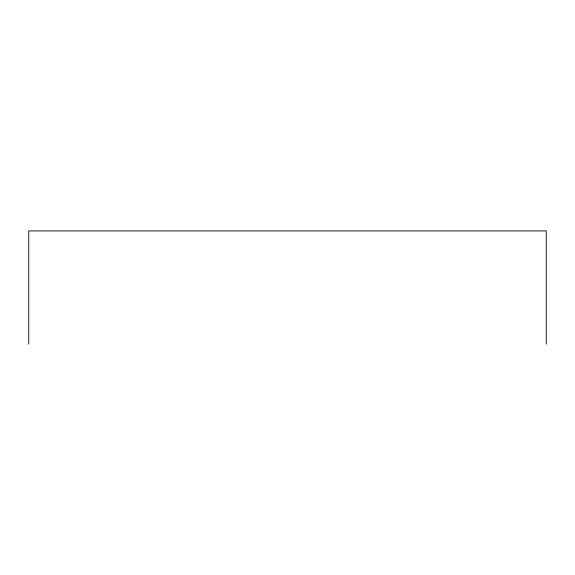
<?xml version="1.0" encoding="UTF-8"?>
<svg xmlns="http://www.w3.org/2000/svg" width="575" height="575" viewBox="0 0 575 575"><rect width="100%" height="100%" fill="white"/><g stroke="black" fill="none" stroke-linecap="round" stroke-linejoin="round"><path stroke-width="0.86" d="M546.25 344.087L546.25 230.913L28.75 230.913L28.75 344.087"/></g></svg>
